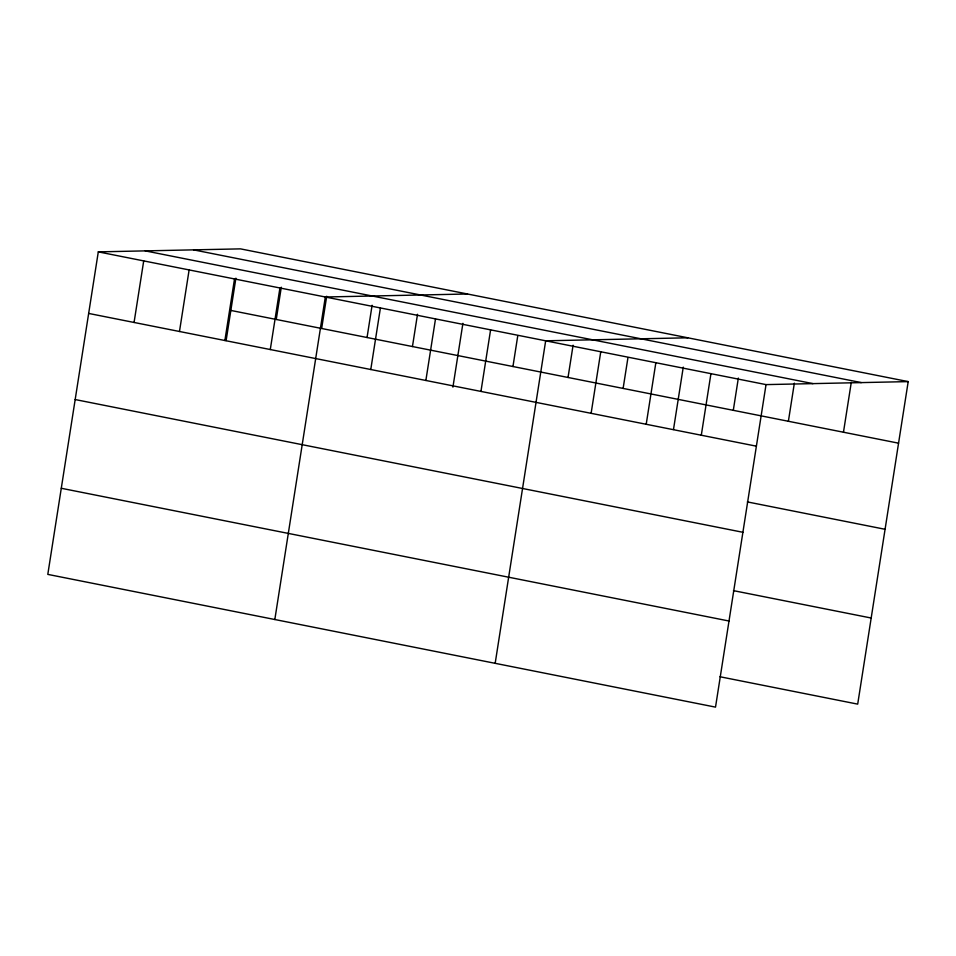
<?xml version="1.0" encoding="UTF-8"?>
<svg xmlns="http://www.w3.org/2000/svg" width="956" height="956" viewBox="0 0 956 956"><rect width="100%" height="100%" fill="white"/><g stroke="black" fill="none" stroke-linecap="round" stroke-linejoin="round"><path stroke-width="1.43" d="M908.2 381.611L240.482 248.871L98.301 251.87L47.8 574.389L715.518 707.129L766.031 384.611L908.2 381.611L857.699 704.13L719.976 676.752M134.067 322.471L143.711 260.892M179.477 331.493L189.121 269.915M224.875 340.515L234.519 278.949M226.118 340.575L235.893 278.184M270.285 349.549L279.929 287.971M276.248 319.471L281.291 287.218M274.826 619.524L325.327 296.993L467.508 293.994M321.646 328.494L326.701 296.24M367.056 337.516L372.099 305.263M370.773 369.518L380.416 307.952M412.454 346.55L417.509 314.297M425.862 380.476L435.506 318.898M452.917 387.144L462.919 323.319M480.952 391.422L490.595 329.856M512.954 366.518L517.77 335.735M495.172 663.333L545.673 340.802L687.854 337.803M568.031 377.477L573.086 345.224M591.119 413.327L600.762 351.748M623.121 388.423L627.949 357.64M646.208 424.273L655.852 362.706M673.49 429.519L683.265 367.128M701.298 435.231L710.941 373.653M733.3 410.327L738.343 378.074M788.389 421.273L794.352 383.165M843.467 432.231L851.282 382.388M193.566 249.863L861.284 382.591M145.228 250.878L812.947 383.619M98.301 251.87L766.031 384.611M230.838 310.437L898.556 443.178M88.669 313.437L756.387 446.177M747.353 501.912L885.077 529.289M75.177 399.548L742.896 532.289M733.467 590.641L871.179 618.018M61.28 488.277L729.01 621.018"/></g></svg>
